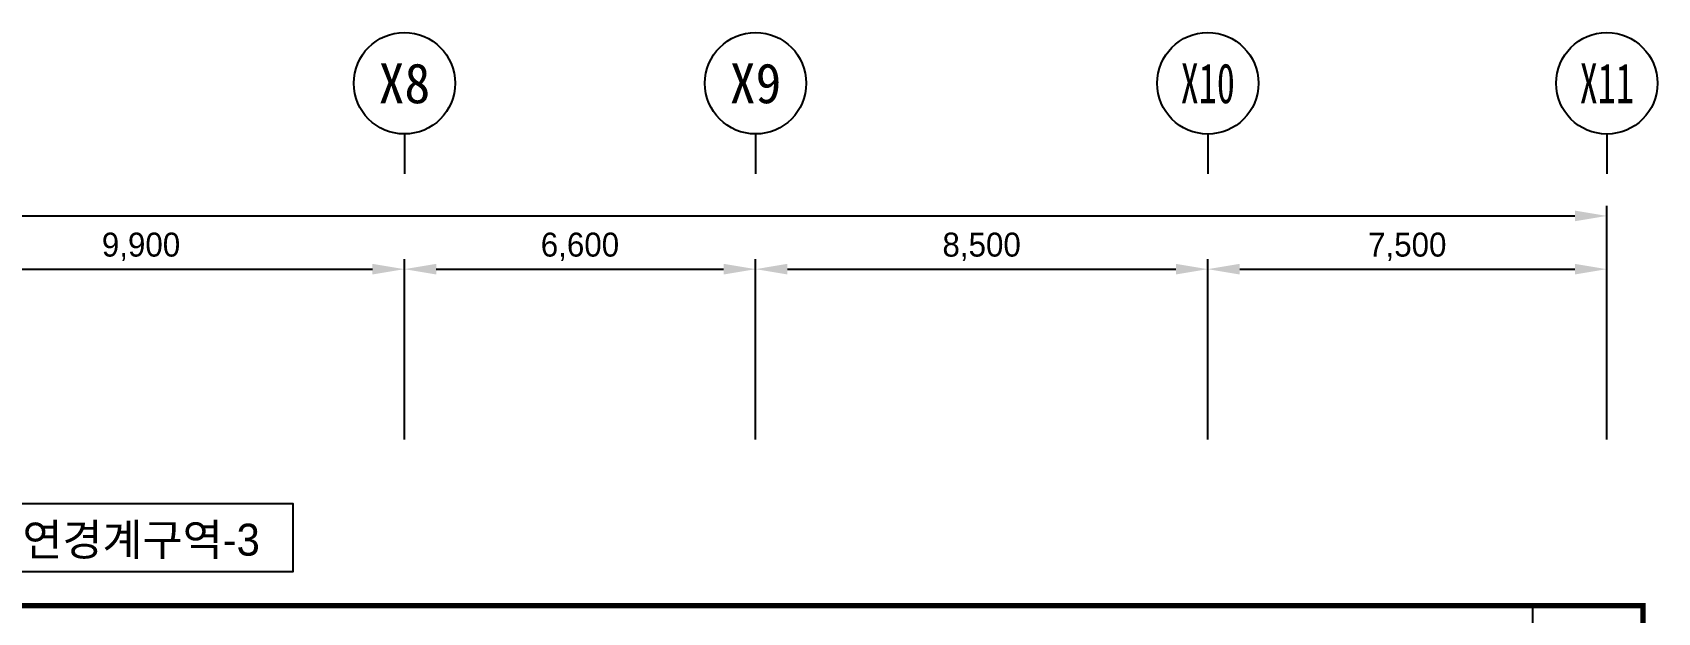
# Model space of a CAD drawing. Header units: millimetres. Extents: x 118559 to 211622, y 1329 to 63037.
# Drawn here: x 169840 to 200383, y 52148 to 63037 of the extents above; entities that cross this region are included whole.
import ezdxf
from ezdxf.enums import TextEntityAlignment as Align

# ---------------------------------------------------------------- set-up
doc = ezdxf.new("R2010")
doc.units = ezdxf.units.MM
doc.header["$LTSCALE"] = 120
doc.linetypes.add('HIDDENX2', pattern=[0.75, 0.5, -0.25])
for name, color, linetype in [('1구역', 41, 'Continuous'), ('ARCH', 9, 'Continuous'), ('duct-si', 7, 'Continuous'), ('FIRE-NOTE', 7, 'Continuous')]:
    doc.layers.add(name, color=color, linetype=linetype)
doc.styles.add('TT', font='')
doc.styles.add('돋움', font='')
doc.styles.add('울릉도l', font='')
doc.styles.get('TT').set_extended_font_data('Dotum')
doc.styles.get('돋움').set_extended_font_data('DotumChe')
doc.styles.get('울릉도l').set_extended_font_data('Dotum')
doc.dimstyles.new('HS-300', dxfattribs={"dimscale": 150, "dimtxt": 3, "dimasz": 4, "dimexe": 1.25, "dimexo": 2, "dimgap": 1, "dimtad": 1, "dimtoh": 1, "dimdec": 0, "dimlunit": 6, "dimtxsty": '울릉도l', "dimcen": 2.5, "dimclrd": 15, "dimclre": 15, "dimadec": 0, "dimazin": 0, "dimtfac": 1, "dimtdec": 0, "dimtmove": 0, "dimatfit": 3, "dimfxl": 0, "dimarcsym": 0})

# ---------------------------------------------------------------- blocks, each defined once
blk = doc.blocks.new('*U3')
blk.add_line((0, 5), (0, 0))
blk.add_circle((0, 11.35), 6.35)
at = {"color": 3, "style": '돋움'}
blk.add_attdef('NO', text='', height=5, dxfattribs=at).set_placement((0, 11.35), align=Align.MIDDLE_CENTER)
blk = doc.blocks.new('*D18')
at = {"layer": 'ARCH', "color": 1, "lineweight": -2}
for p, q in [((166930, 55394, 0), (166930, 58782, 0)), ((176830, 55394, 0), (176830, 58782, 0)), ((167530, 58594, 0), (176230, 58594, 0))]:
    blk.add_line(p, q, dxfattribs=at)
at = {"layer": 'ARCH', "color": 1}
for points in [[(167530, 58694, 0), (167530, 58494, 0), (166930, 58594, 0)], [(176230, 58694, 0), (176230, 58494, 0), (176830, 58594, 0)]]:
    blk.add_solid(points, dxfattribs=at)
at = {"layer": 'ARCH', "color": 0, "insert": (171880, 59013, 0), "char_height": 450, "attachment_point": 5, "style": '울릉도l'}
blk.add_mtext('9,900', dxfattribs=at)
blk = doc.blocks.new('*D19')
at = {"layer": 'ARCH', "color": 1, "lineweight": -2}
for p, q in [((176830, 55394, 0), (176830, 58782, 0)), ((183430, 55394, 0), (183430, 58782, 0)), ((177430, 58594, 0), (182830, 58594, 0))]:
    blk.add_line(p, q, dxfattribs=at)
at = {"layer": 'ARCH', "color": 1}
for points in [[(177430, 58694, 0), (177430, 58494, 0), (176830, 58594, 0)], [(182830, 58694, 0), (182830, 58494, 0), (183430, 58594, 0)]]:
    blk.add_solid(points, dxfattribs=at)
at = {"layer": 'ARCH', "color": 0, "insert": (180130, 59013, 0), "char_height": 450, "attachment_point": 5, "style": '울릉도l'}
blk.add_mtext('6,600', dxfattribs=at)
blk = doc.blocks.new('*D20')
at = {"layer": 'ARCH', "color": 1, "lineweight": -2}
for p, q in [((183430, 55394, 0), (183430, 58782, 0)), ((191930, 55394, 0), (191930, 58782, 0)), ((184030, 58594, 0), (191330, 58594, 0))]:
    blk.add_line(p, q, dxfattribs=at)
at = {"layer": 'ARCH', "color": 1}
for points in [[(184030, 58694, 0), (184030, 58494, 0), (183430, 58594, 0)], [(191330, 58694, 0), (191330, 58494, 0), (191930, 58594, 0)]]:
    blk.add_solid(points, dxfattribs=at)
at = {"layer": 'ARCH', "color": 0, "insert": (187680, 59013, 0), "char_height": 450, "attachment_point": 5, "style": '울릉도l'}
blk.add_mtext('8,500', dxfattribs=at)
blk = doc.blocks.new('*D6')
at = {"layer": 'ARCH', "color": 1, "lineweight": -2}
for p, q in [((191930, 55394, 0), (191930, 58782, 0)), ((199430, 55394, 0), (199430, 58782, 0)), ((192530, 58594, 0), (198830, 58594, 0))]:
    blk.add_line(p, q, dxfattribs=at)
at = {"layer": 'ARCH', "color": 1}
for points in [[(192530, 58694, 0), (192530, 58494, 0), (191930, 58594, 0)], [(198830, 58694, 0), (198830, 58494, 0), (199430, 58594, 0)]]:
    blk.add_solid(points, dxfattribs=at)
at = {"layer": 'ARCH', "color": 0, "insert": (195680, 59013, 0), "char_height": 450, "attachment_point": 5, "style": '울릉도l'}
blk.add_mtext('7,500', dxfattribs=at)
blk = doc.blocks.new('*D7')
at = {"layer": 'ARCH', "color": 1, "lineweight": -2}
for p, q in [((127330, 55694, 0), (127330, 59782, 0)), ((127930, 59594, 0), (198830, 59594, 0)), ((199430, 55394, 0), (199430, 59782, 0))]:
    blk.add_line(p, q, dxfattribs=at)
at = {"layer": 'ARCH', "color": 1}
for points in [[(127930, 59694, 0), (127930, 59494, 0), (127330, 59594, 0)], [(198830, 59694, 0), (198830, 59494, 0), (199430, 59594, 0)]]:
    blk.add_solid(points, dxfattribs=at)
at = {"layer": 'ARCH', "color": 0, "insert": (163380, 60013, 0), "char_height": 450, "attachment_point": 5, "style": '울릉도l'}
blk.add_mtext('72,100', dxfattribs=at)

msp = doc.modelspace()

# ---------------------------------------------------------------- linework, layer by layer
at = {"layer": '1구역', "color": 4, "linetype": 'HIDDENX2', "ltscale": 7, "const_width": 100, "elevation": 0}
msp.add_lwpolyline([(177130.1, 40802.5), (179743.5, 40802.5), (179743.4, 44444), (194080.1, 44444.2), (194080.1, 46185.5), (200110.1, 46185.5), (200110.1, 52274.1), (160991.4, 52274.1), (160991.4, 42084.2), (169430.1, 42084.2), (169430.1, 35944.2), (167230.1, 35944.2), (167230.1, 31994.2), (177130, 31994.2), (177130.1, 40802.5)], dxfattribs=at)
at = {"layer": 'ARCH', "color": 9}
for p, q in [((200110.1, 52274.2, 0), (125538.3, 52274.1, 0)), ((200110.1, 52274.2, 0), (125538.3, 52274.1, 0)), ((200110.1, 52274.2, 0), (125538.3, 52274.1, 0)), ((198038.6, 6503.9, 0), (198038.6, 52274.2, 0)), ((200110.1, 6503.9, 0), (200110.1, 52274.2, 0)), ((200110.1, 6503.9, 0), (200110.1, 52274.2, 0))]:
    msp.add_line(p, q, dxfattribs=at)
at = {"layer": 'duct-si', "linetype": 'Continuous', "elevation": 0}
msp.add_lwpolyline([(168215.5, 52915), (174738.2, 52915), (174738.2, 54187.5), (168215.5, 54187.5)], close=True, dxfattribs=at)

# ---------------------------------------------------------------- block references
at = {"layer": 'ARCH', "color": 9, "xscale": 150, "yscale": 150, "zscale": 150}
for p, values in [((176830.9, 60381.8, 0), {'NO': 'X8'}), ((183430.9, 60381.8, 0), {'NO': 'X9'})]:
    msp.add_blockref('*U3', p, dxfattribs=at).add_auto_attribs(values)
at = {"layer": 'ARCH', "color": 9}
ref = msp.add_blockref('*U3', (191930.9, 60381.7, 0), dxfattribs=dict(at, xscale=150, yscale=150, zscale=150))
ref.add_attrib('NO', 'X10', dxfattribs={"layer": '0', "color": 3, "height": 750, "style": '돋움', "width": 0.7}).set_placement((191930.9, 62084.2, 0), align=Align.MIDDLE_CENTER)
ref = msp.add_blockref('*U3', (199430.9, 60381.7, 0), dxfattribs=dict(at, xscale=150, yscale=150, zscale=150))
ref.add_attrib('NO', 'X11', dxfattribs={"layer": '0', "color": 3, "height": 750, "style": '돋움', "width": 0.7}).set_placement((199430.9, 62084.2, 0), align=Align.MIDDLE_CENTER)

# ---------------------------------------------------------------- texts
at = {"layer": 'FIRE-NOTE', "color": 6, "linetype": 'Continuous', "style": 'TT'}
msp.add_text('제연경계구역-3', height=600, dxfattribs=at).set_placement((171505.3, 53514.9, 0), align=Align.MIDDLE_CENTER)

# ---------------------------------------------------------------- dimensions: what is measured, and where the dimension line sits
at = {"layer": 'ARCH', "color": 9}
for base, p1, p2, picture, middle in [((199430.1, 59594.2, 0), (127330.1, 55394.2, 0), (199430.1, 55094.2, 0), '*D7', (163380.1, 60012.9, 0)), ((176830.1, 58594.2, 0), (166930.1, 55094.2, 0), (176830.1, 55094.2, 0), '*D18', (171880.1, 59012.9, 0)), ((183430.1, 58594.2, 0), (176830.1, 55094.2, 0), (183430.1, 55094.2, 0), '*D19', (180130.1, 59012.9, 0)), ((191930.1, 58594.2, 0), (183430.1, 55094.2, 0), (191930.1, 55094.2, 0), '*D20', (187680.1, 59012.9, 0)), ((199430.1, 58594.2, 0), (191930.1, 55094.2, 0), (199430.1, 55094.2, 0), '*D6', (195680.1, 59012.9, 0))]:
    dim = msp.add_linear_dim(base=base, p1=p1, p2=p2, dimstyle='HS-300', override={"dimclrd": 1, "dimclre": 1, "dimtmove": 1}, dxfattribs=at)
    dim.commit()
    dim.dimension.update_dxf_attribs({"geometry": picture, "text_midpoint": middle})

doc.saveas('drawing.dxf')
